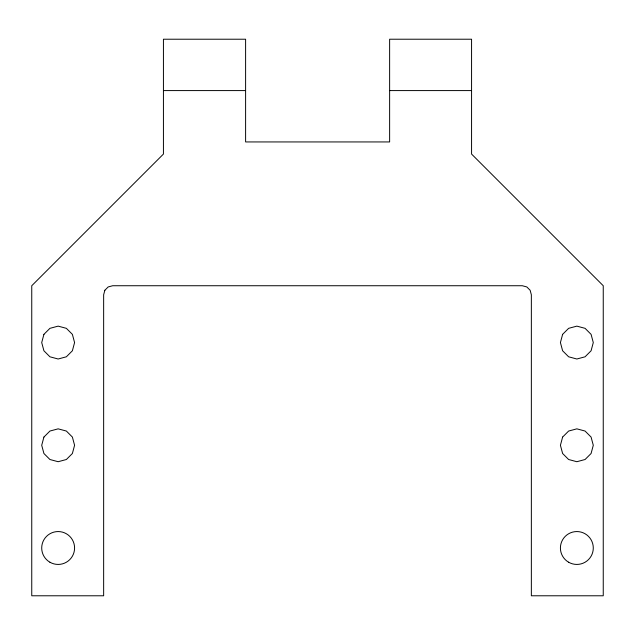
<?xml version="1.0" encoding="UTF-8"?>
<svg xmlns="http://www.w3.org/2000/svg" width="635" height="635" viewBox="0 0 635 635"><rect width="100%" height="100%" fill="white"/><g stroke="black" fill="none" stroke-linecap="round" stroke-linejoin="round"><path stroke-width="0.95" d="M163.433 90.583L245.602 90.583M389.628 90.583L471.567 90.583M43.918 334.351L41.712 342.567L43.918 350.782L49.927 356.799L58.15 359.005L66.365 356.799L72.382 350.782L74.581 342.567L72.382 334.351L66.365 328.335L58.15 326.136L49.927 328.335L43.918 334.351M43.918 437.063L41.712 445.278L43.918 453.501L49.927 459.51L58.15 461.716L66.365 459.51L72.382 453.501L74.581 445.278L72.382 437.063L66.365 431.046L58.15 428.847L49.927 431.046L43.918 437.063M104.862 290.258L103.648 294.783L103.648 595.781L31.75 595.781L31.75 285.734L163.433 154.059L163.433 39.219L245.602 39.219L245.602 141.938L389.628 141.938L389.628 39.219L471.567 39.219L471.567 154.059L603.25 285.734L603.25 595.781L531.352 595.781L531.352 294.783L530.138 290.258L526.828 286.949L522.303 285.734L112.697 285.734L108.172 286.949L104.862 290.258M562.618 334.351L560.419 342.567L562.618 350.782L568.635 356.799L576.85 359.005L585.073 356.799L591.082 350.782L593.288 342.567L591.082 334.351L585.073 328.335L576.85 326.136L568.635 328.335L562.618 334.351M562.618 437.063L560.419 445.278L562.618 453.501L568.635 459.51L576.85 461.716L585.073 459.51L591.082 453.501L593.288 445.278L591.082 437.063L585.073 431.046L576.85 428.847L568.635 431.046L562.618 437.063M49.927 562.229A16.431 16.431 0 0 0 74.581 547.997A16.431 16.431 0 0 0 49.927 533.765A16.431 16.431 0 0 0 49.927 562.229M568.635 562.229A16.431 16.431 0 0 0 593.288 547.997A16.431 16.431 0 0 0 568.635 533.765A16.431 16.431 0 0 0 568.635 562.229"/></g></svg>
